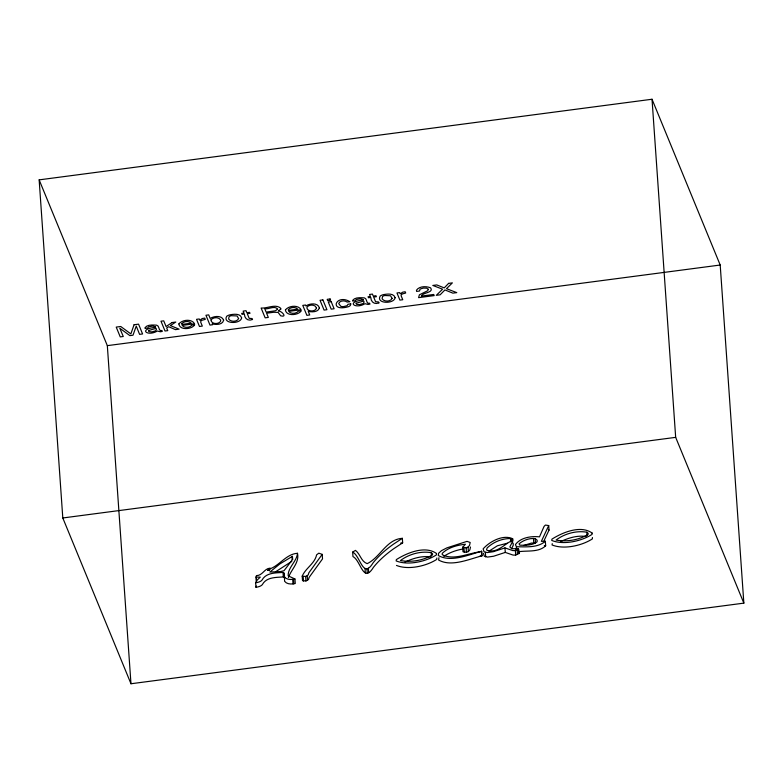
<?xml version="1.0" encoding="UTF-8"?>
<svg xmlns="http://www.w3.org/2000/svg" width="783" height="783" viewBox="0 0 783 783"><rect width="100%" height="100%" fill="white"/><g stroke="black" fill="none" stroke-linecap="round" stroke-linejoin="round"><path stroke-width="1.17" d="M255.992 576.797L256.433 581.603L256.403 575.603C262.941 575.759 264.791 567.156 271.28 568.341C280.461 564.2 286.891 553.924 297.501 553.287C296.737 561.665 287.86 567.381 288.154 575.838L294.946 578.98L295.26 583.501C291.687 584.294 287.009 584.5 284.601 581.289L284.268 573.352L283.015 572.442C275.665 572.96 266.112 572.51 262.031 580.076A7.996 3.426 -4 0 1 255.659 582.767L255.982 587.279A7.996 3.426 -4 0 0 262.354 584.588C266.426 577.022 275.978 577.472 283.329 576.954L284.591 577.864L284.268 573.352M436.826 557.995L436.767 559.375C426.177 566.246 408.168 570.21 396.482 565.434M592.418 537.53L592.359 538.91C581.769 545.78 563.76 549.744 552.074 544.968L552.25 543.656M255.659 582.767L257.284 579.929L260.308 577.12L256.119 577.091M255.982 587.279L256.325 586.066M545.34 541.268C537.852 547.973 525.902 546.818 516.457 546.759L515.4 544.586C520.597 537.5 531.207 535.944 539.497 536.854L544.097 526.352L545.428 525.06L548.717 525.579L541.347 541.356L545.34 541.268L545.663 545.78C538.763 552.563 527.625 550.371 518.757 551.712M548.717 525.579L549.03 530.091L544.097 540.554M438.96 557.692L438.607 560.011C451.214 567.244 468.841 559.228 481.976 555.822L481.662 551.31L479.597 551.829C467.794 553.512 453.298 560.638 442.199 554.648L442.268 553.336C448.228 547.464 457.233 545.105 465.415 544.254L462.684 547.239L462.998 551.751L466.453 552.309L468.381 551.565L469.859 549.891L470.505 546.994M302.209 576.151C305.527 568.155 314.795 563.623 316.616 554.844L318.789 553.17L322.204 554.364L322.527 558.876L309.158 577.355L308.531 579.41L305.957 580.976L302.522 580.663L302.209 576.151L305.644 576.464L308.218 574.898L308.835 572.833L322.204 554.364M288.398 577.6C291.207 569.437 299.586 562.644 297.501 553.287M511.935 548.012L513.227 545.34L513.217 543.382L512.464 542.609M515.713 549.098L516.437 547.728M462.684 547.239L466.139 547.797L468.068 547.053L469.546 545.379L470.182 542.482L467.011 541.356L446.907 547.865L441.514 550.635L438.646 553.18L438.294 555.499C450.891 562.732 468.528 554.716 481.662 551.31M352.653 552.084L355.472 550.38C360.307 554.051 361.032 561.411 367.158 563.652C380.117 557.565 386.499 539.233 402.345 538.322L402.658 542.844L393.732 548.707A191.365 82.088 -4 0 0 373.393 567.391C363.136 584.108 360.816 560.422 352.967 556.596L352.653 552.084C360.493 555.91 362.823 579.596 373.07 562.879A191.365 82.088 -4 0 1 393.418 544.195L402.345 538.322M518.424 548.726L511.681 548.717L509.841 546.925L512.914 540.828L512.904 538.87C503.381 534.045 489.561 541.523 483.131 548.873L484.041 551.77L487.271 552.573L493.28 551.712L504.966 547.904L512.748 550.566L515.39 550.606L518.424 548.726L518.777 553.845L518.64 549.069M483.444 553.385L484.354 556.282L487.584 557.085L493.593 556.233L505.28 552.416L513.071 555.078L515.703 555.118L518.737 553.238M489.032 551.134L497.411 545.771L507.423 543.187M275.743 571.688L291.785 561.372M443.804 556.38C449.608 552.436 456.469 550.077 463.37 548.922M292.451 556.331L279.874 563.907L269.871 572.04L280.461 571.57L284.004 570.738L291.824 560.52L292.451 556.331L292.685 559.718M405.056 562.037C412.905 558.416 421.841 555.578 430.552 556.987M560.648 541.572C568.497 537.95 577.423 535.112 586.134 536.531M523.553 545.506L531.559 543.04L535.494 543.128L535.18 538.616C529.484 537.931 523.338 540.201 519.041 543.823L519.834 545.154C525.569 545.399 532.509 545.565 537.128 541.758L537.128 540.192L535.18 538.616M284.288 576.777C286.695 579.988 291.374 579.782 294.946 578.98M480.498 555.989L481.976 555.822M39.15 179.865L652.024 99.245L720.203 265.026L743.85 603.135L130.976 683.755L62.797 517.974L39.15 179.865L107.33 345.646L130.976 683.755M107.33 345.646L720.203 265.026M62.797 517.974L675.67 437.354L743.85 603.135M518.953 553.581L518.317 548.991M400.749 543.069L402.658 542.844M479.411 556.37L479.91 556.341M510.447 538.518C501.834 538.538 493.388 542.002 487.163 547.943L486.517 549.744L487.232 550.41C497.205 553.366 503.831 544.528 511.593 540.828L511.857 539.164L510.447 538.518L510.692 541.895M544.332 545.634L545.663 545.78M586.819 532.205C576.19 530.404 564.533 533.673 555.999 540.084C566.716 542.042 578.823 540.074 588.072 534.437L588.199 533.35L586.819 532.205L587.054 535.582M431.227 552.671C420.608 550.87 408.951 554.139 400.416 560.55C411.134 562.507 423.231 560.54 432.48 554.902L432.617 553.816L431.227 552.671L431.462 556.047M548.345 529.66L549.03 530.091M652.024 99.245L675.67 437.354M533.458 538.381L533.771 542.893M517.191 549.999L517.504 554.511M516.457 546.759L516.614 549.02M515.39 550.606L515.703 555.118M511.397 538.733L511.553 540.994M504.966 547.904L505.28 552.416M485.372 552.367L485.685 556.879M481.496 551.271L481.809 555.783M468.068 547.053L468.381 551.565M466.139 547.797L466.453 552.309M463.976 547.787L464.29 552.299M368.353 568.155L368.666 572.667M366.953 568.497L367.266 573.009M365.015 568.458L365.328 572.97M307.22 575.945L307.543 580.467M305.644 576.464L305.957 580.976M303.187 576.572L303.51 581.084M293.517 579.263L293.831 583.775M292.695 579.4L293.008 583.912M283.642 572.882L283.955 577.394M283.015 572.442L283.329 576.954M155.514 326.834L155.514 327.323C137.554 329.203 147.703 336.886 157.295 331.023L160.388 331.777L162.306 331.395L161.934 330.514C158.293 332.021 159.761 325.62 156.659 325.18C152.969 325.004 147.282 324.348 144.953 327.764L145.051 328.4L147.713 328.048L148.516 326.824L152.754 326.041L155.514 326.834M363.165 299.527L363.165 300.006C345.215 301.886 355.355 309.569 364.956 303.706L368.039 304.46L369.958 304.088L369.596 303.197C365.955 304.704 367.423 298.303 364.31 297.873C360.62 297.687 354.934 297.041 352.614 300.457L352.702 301.083L355.374 300.731L356.167 299.517L360.415 298.724L363.165 299.527M316.44 307.964C315.755 312.182 306.192 312.006 306.965 307.044C309.109 304.391 315.353 304.137 316.44 307.964M436.513 553.483L436.454 554.863C425.864 561.734 407.855 565.698 396.169 560.922L396.345 559.61C407.101 552.798 425.061 545.35 436.513 553.483M592.095 533.017L592.046 534.398C581.446 541.268 563.437 545.232 551.751 540.456L551.927 539.144C562.693 532.332 580.653 524.884 592.095 533.017M181.852 323.536L181.813 324.426L191.248 323.183C188.967 320.648 184.074 321.128 181.852 323.536M288.389 309.52L288.34 310.411L297.775 309.177C295.504 306.633 290.61 307.112 288.389 309.52M428.399 289.328L427.616 290.767L419.394 294.809L418.592 297.648L434.193 295.602L433.723 294.467L421.323 296.101C422.703 292.382 434.036 292.832 430.66 287.88C426.344 286.001 419.199 286.049 416.448 290.239L416.615 291.413L419.522 291.031L420.119 289.054L423.29 288.085L426.666 288.154L428.399 289.328M223.635 320.237C222.685 324.886 215.932 324.965 212.242 323.829L212.624 324.739L209.991 325.092L205.939 315.255L208.718 314.883L210.177 318.446C213.945 316.019 221.843 315.001 223.635 320.237M350.774 303.902L350.451 305.243A5.931 2.545 -4 0 1 348.347 306.721C328.371 312.446 336.024 293.302 349.864 301.69L347.084 302.052C344.843 300.202 339.636 300.408 338.716 303.579L340.752 306.251A3.563 1.527 -4 0 0 343.355 306.633L347.075 305.713L347.995 304.274L350.774 303.902M241.634 317.869C240.587 324.495 222.206 323.976 226.708 316.263A7.125 3.054 -4 0 1 230.398 314.727C234.048 314.12 240.312 313.288 241.634 317.869M395.121 297.687C394.074 304.303 375.693 303.794 380.195 296.072A7.125 3.054 -4 0 1 383.876 294.535C387.536 293.938 393.8 293.106 395.121 297.687M210.979 319.846C210.989 324.416 219.113 324.612 220.708 321.04L220.522 319.856C218.565 316.743 213.074 317.193 210.979 319.846M148.506 330.543L148.839 331.62L151.922 331.904L155.651 330.808L156.443 329.32L156.052 328.351L148.506 330.543M356.157 303.236L356.49 304.303L359.583 304.587L363.302 303.491L364.105 302.003L363.704 301.034L356.157 303.236M178.876 323.917C179.571 330.612 192.109 329.457 194.722 324.73L191.913 325.102C189.858 327.881 184.279 328.263 182.126 325.395L194.576 323.751C191.639 318.544 182.194 319.66 178.876 323.917M285.404 309.902C286.108 316.596 298.646 315.441 301.259 310.724L298.45 311.086C296.395 313.866 290.816 314.247 288.653 311.38L301.103 309.745C298.176 304.538 288.731 305.644 285.404 309.902M319.395 307.915C318.192 312.3 311.83 312.231 308.228 311.321L309.725 314.972L306.877 315.353L302.776 305.39L305.556 305.018L305.938 305.967C309.618 303.344 317.908 302.453 319.395 307.915M277.632 309.256L275.371 310.792L266.132 312.104L264.752 308.756C268.256 309.559 275.156 305.155 277.632 309.256M134.079 324.739L130.849 333.901L120.739 326.491L116.217 327.088L120.249 336.896L123.264 336.494L119.789 328.234L129.88 335.623L133.002 335.212L136.252 326.071L139.589 334.351L142.584 333.959L138.552 324.152L134.079 324.739M238.619 318.544C237.19 322.067 230.623 322.097 228.636 319.014L228.998 316.831A3.954 1.693 -4 0 1 231.259 315.696L237.014 315.931L238.619 318.544M392.107 298.362C390.678 301.876 384.11 301.905 382.124 298.822L382.486 296.64A3.954 1.693 -4 0 1 384.747 295.514L390.502 295.739L392.107 298.362M268.452 569.084L269.058 570.053L270.243 569.182L269.802 568.468L268.452 569.084M280.794 309.07L278.356 311.017C281.312 310.557 288.027 317.829 280.637 315.794L278.102 312.397L273.766 312.27L266.582 313.21L268.315 317.418L265.153 317.829L261.121 308.032C267.032 308.678 275.567 303.53 280.676 308.248L280.794 309.07M201.241 320.492L200.634 321.989L202.327 326.1L199.469 326.472L196.533 319.327L199.244 318.965L199.753 320.208L202.268 318.534L204.745 318.113L205.263 319.376L201.241 320.492M401.679 294.124L401.072 295.622L402.765 299.732L399.907 300.104L396.971 292.959L399.682 292.607L400.191 293.84L402.707 292.176L405.183 291.746L405.702 293.018L401.679 294.124M448.6 283.368L444.245 287.899L436.757 284.924L432.803 285.443L442.591 289.201L436.317 295.318L440.124 294.819L444.92 289.935L452.858 293.145L456.773 292.627L446.506 288.682L452.368 282.878L448.6 283.368M269.058 570.415L267.62 570.298L269.058 570.415M172.152 322.527L166.074 326.531L163.725 320.844L160.985 321.196L165.017 331.003L167.758 330.641L166.662 327.96L168.678 326.726L175.451 329.633L179.101 329.154L170.391 325.581L175.793 322.048L172.152 322.527M252.518 319.493C248.328 321.363 244.541 318.887 244.374 314.061L242.074 314.365L241.673 313.386L243.973 313.083L243.151 311.086L246.038 310.704L246.86 312.701L249.571 312.348L249.983 313.327L247.262 313.689L249.18 318.348L252.126 318.544L252.518 319.493M378.903 302.874C374.724 304.744 370.936 302.258 370.77 297.442L368.47 297.746L368.069 296.757L370.369 296.463L369.547 294.467L372.434 294.085L373.256 296.082L375.967 295.72L376.369 296.708L373.657 297.06L375.576 301.729L378.522 301.925L378.903 302.874M322.89 299.909L320.041 300.281L324.074 310.088L326.922 309.706L322.89 299.909M330.083 298.959L327.177 299.341L327.734 300.701L330.641 300.32L330.083 298.959M331.189 301.651L328.283 302.032L331.209 309.148L334.116 308.766L331.189 301.651"/></g></svg>
